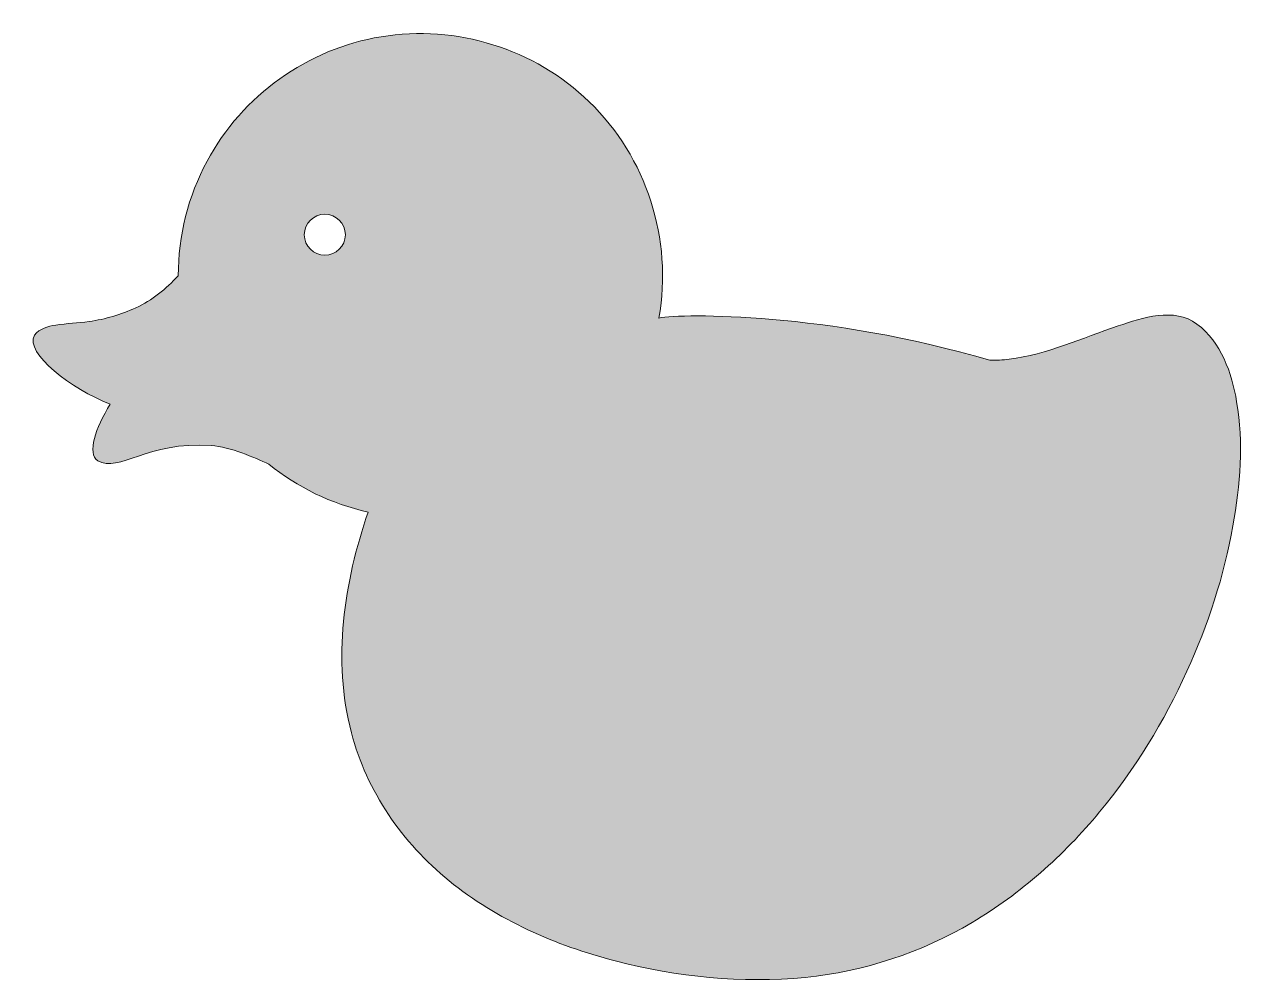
# Model space of a CAD drawing. Header units: inches. Extents: x -1 to 102, y 0 to 80.
import ezdxf

# ---------------------------------------------------------------- set-up
doc = ezdxf.new("R2010")
doc.units = ezdxf.units.IN
doc.header["$MEASUREMENT"] = 0
doc.layers.add('Layer 1', color=7, linetype='Continuous')

msp = doc.modelspace()

# ---------------------------------------------------------------- hatches: boundary and pattern name
at = {"layer": 'Layer 1', "true_color": 0x8fd3d1}
h = msp.add_hatch(color=133, dxfattribs=at)
h.dxf.hatch_style = 2
edge = h.paths.add_edge_path()
edge.add_spline(control_points=[(19.84, 43.39), (22.24, 41.46), (25.08, 40.06), (28.2, 39.37), (26.16, 33.45), (25.18, 26.94), (26.79, 20.79), (28.09, 15.84), (31.05, 11.54), (35.01, 8.33), (39.06, 5.03), (43.97, 2.87), (49, 1.58), (54.16, 0.24), (59.68, -0.33), (64.99, 0.19), (69.94, 0.69), (74.74, 2.28), (79.02, 4.81), (83.12, 7.24), (86.72, 10.46), (89.76, 14.12), (92.73, 17.71), (95.18, 21.73), (97.11, 25.97), (98.88, 29.87), (100.22, 33.98), (100.98, 38.2), (101.6, 41.63), (101.87, 45.21), (101.29, 48.66), (100.88, 51.07), (99.99, 53.69), (97.95, 55.2), (96.03, 56.63), (93.35, 55.72), (91.31, 55.04), (88.3, 54.03), (85.33, 52.63), (82.15, 52.24), (81.61, 52.17), (81.06, 52.13), (80.51, 52.15), (66.85, 56.19), (54.67, 56.1), (52.67, 55.7), (53.84, 62.34), (51.64, 69.22), (46.8, 73.92), (42.19, 78.38), (35.62, 80.43), (29.29, 79.39), (23.1, 78.38), (17.61, 74.44), (14.64, 68.91), (13.05, 65.96), (12.22, 62.62), (12.22, 59.27), (12.22, 59.27), (12.22, 59.26), (12.22, 59.26), (11.17, 58.15), (10.04, 57.2), (8.64, 56.56), (7.39, 55.99), (6.07, 55.61), (4.71, 55.41), (3.78, 55.28), (2.84, 55.25), (1.91, 55.11), (1.24, 55.01), (0.55, 54.82), (0.12, 54.26), (-0.73, 52.74), (3.22, 49.72), (6.5, 48.46), (5.23, 46.41), (4.54, 44.35), (5.44, 43.68), (7.29, 42.66), (9.55, 45.35), (14.99, 44.97), (16.6, 44.86), (18.62, 43.97), (19.84, 43.39)], knot_values=[0, 0, 0, 0, 1, 1, 1, 2, 2, 2, 3, 3, 3, 4, 4, 4, 5, 5, 5, 6, 6, 6, 7, 7, 7, 8, 8, 8, 9, 9, 9, 10, 10, 10, 11, 11, 11, 12, 12, 12, 13, 13, 13, 14, 14, 14, 15, 15, 15, 16, 16, 16, 17, 17, 17, 18, 18, 18, 19, 19, 19, 20, 20, 20, 21, 21, 21, 22, 22, 22, 23, 23, 23, 24, 24, 24, 25, 25, 25, 26, 26, 26, 27, 27, 27, 28, 28, 28, 28], degree=3, periodic=1)
edge = h.paths.add_edge_path()
edge.add_spline(control_points=[(26.28, 62.72), (26.28, 61.77), (25.49, 60.99), (24.55, 60.99), (23.61, 60.99), (22.82, 61.77), (22.82, 62.72), (22.82, 63.66), (23.61, 64.45), (24.55, 64.45), (25.49, 64.45), (26.28, 63.66), (26.28, 62.72)], knot_values=[0, 0, 0, 0, 1, 1, 1, 2, 2, 2, 3, 3, 3, 4, 4, 4, 4], degree=3, periodic=1)

# ---------------------------------------------------------------- linework, layer by layer
at = {"layer": 'Layer 1', "lineweight": 0}
for points, knots in [([(19.84, 43.39), (22.24, 41.46), (25.08, 40.06), (28.2, 39.37), (26.16, 33.45), (25.18, 26.94), (26.79, 20.79), (28.09, 15.84), (31.05, 11.54), (35.01, 8.33), (39.06, 5.03), (43.97, 2.87), (49, 1.58), (54.16, 0.24), (59.68, -0.33), (64.99, 0.19), (69.94, 0.69), (74.74, 2.28), (79.02, 4.81), (83.12, 7.24), (86.72, 10.46), (89.76, 14.12), (92.73, 17.71), (95.18, 21.73), (97.11, 25.97), (98.88, 29.87), (100.22, 33.98), (100.98, 38.2), (101.6, 41.63), (101.87, 45.21), (101.29, 48.66), (100.88, 51.07), (99.99, 53.69), (97.95, 55.2), (96.03, 56.63), (93.35, 55.72), (91.31, 55.04), (88.3, 54.03), (85.33, 52.63), (82.15, 52.24), (81.61, 52.17), (81.06, 52.13), (80.51, 52.15), (66.85, 56.19), (54.67, 56.1), (52.67, 55.7), (53.84, 62.34), (51.64, 69.22), (46.8, 73.92), (42.19, 78.38), (35.62, 80.43), (29.29, 79.39), (23.1, 78.38), (17.61, 74.44), (14.64, 68.91), (13.05, 65.96), (12.22, 62.62), (12.22, 59.27), (12.22, 59.27), (12.22, 59.26), (12.22, 59.26), (11.17, 58.15), (10.04, 57.2), (8.64, 56.56), (7.39, 55.99), (6.07, 55.61), (4.71, 55.41), (3.78, 55.28), (2.84, 55.25), (1.91, 55.11), (1.24, 55.01), (0.55, 54.82), (0.12, 54.26), (-0.73, 52.74), (3.22, 49.72), (6.5, 48.46), (5.23, 46.41), (4.54, 44.35), (5.44, 43.68), (7.29, 42.66), (9.55, 45.35), (14.99, 44.97), (16.6, 44.86), (18.62, 43.97), (19.84, 43.39)], [0, 0, 0, 0, 1, 1, 1, 2, 2, 2, 3, 3, 3, 4, 4, 4, 5, 5, 5, 6, 6, 6, 7, 7, 7, 8, 8, 8, 9, 9, 9, 10, 10, 10, 11, 11, 11, 12, 12, 12, 13, 13, 13, 14, 14, 14, 15, 15, 15, 16, 16, 16, 17, 17, 17, 18, 18, 18, 19, 19, 19, 20, 20, 20, 21, 21, 21, 22, 22, 22, 23, 23, 23, 24, 24, 24, 25, 25, 25, 26, 26, 26, 27, 27, 27, 28, 28, 28, 28]), ([(26.28, 62.72), (26.28, 61.77), (25.49, 60.99), (24.55, 60.99), (23.61, 60.99), (22.82, 61.77), (22.82, 62.72), (22.82, 63.66), (23.61, 64.45), (24.55, 64.45), (25.49, 64.45), (26.28, 63.66), (26.28, 62.72)], [0, 0, 0, 0, 1, 1, 1, 2, 2, 2, 3, 3, 3, 4, 4, 4, 4])]:
    msp.add_open_spline(points, degree=3, knots=knots, dxfattribs=at)

doc.saveas('drawing.dxf')
